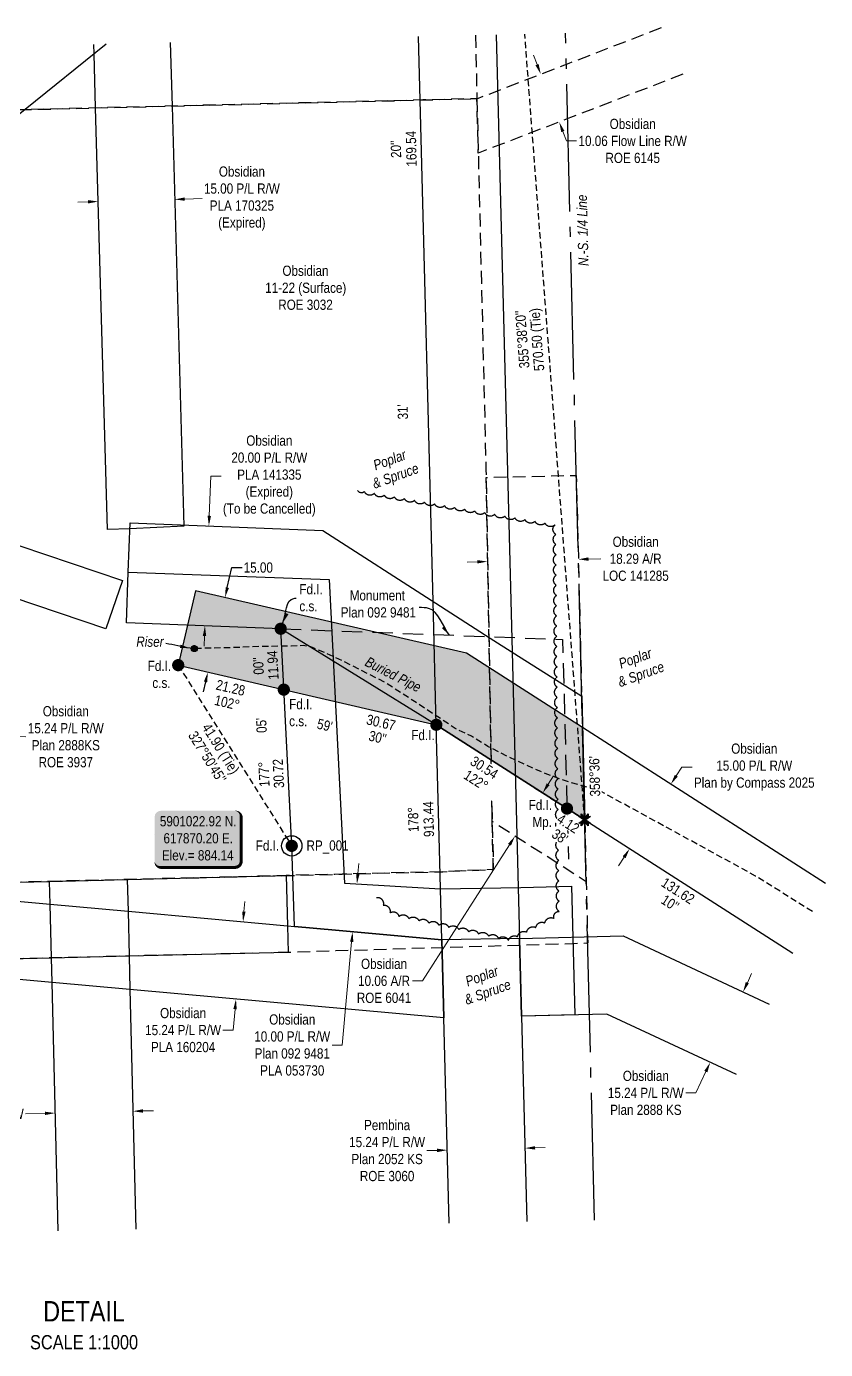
# Model space of a CAD drawing. Extents: x 613814 to 620132, y 5900410 to 5904776.
# Drawn here: x 615987 to 616772, y 5900410 to 5901708 of the extents above; entities that cross this region are included whole.
import ezdxf
from ezdxf.enums import TextEntityAlignment as Align

# ---------------------------------------------------------------- set-up
doc = ezdxf.new("R2010")
doc.units = 0
doc.header["$LTSCALE"] = 5
doc.header["$PDSIZE"] = 0.5
for name, pattern in [('0', [1, 1, 0]), ('foc-ACCESSROAD', [3.75, 2.5, -1.25]), ('foc-MONUMENT-BDYS', [6, 4, -2]), ('foc-QUARTERLINE', [33, 25, -3, 2, -3]), ('foc-TIELINE', [1.875, 1.25, -0.625]), ('UG_PIPE', [1.875, 1.25, -0.625])]:
    doc.linetypes.add(name, pattern=pattern)
doc.layers.get('Defpoints').update_dxf_attribs({"color": 9})
for name, color, linetype in [('35', 37, 'Continuous'), ('AS-PIPE-UG', 44, 'UG_PIPE'), ('AS-PIPE-UG-T', 44, 'Continuous'), ('AS-SYMBOL', 7, 'Continuous'), ('C-AR', 13, 'foc-ACCESSROAD'), ('C-RW', 13, 'Continuous'), ('C-WS', 13, 'foc-ACCESSROAD'), ('DETAIL-T', 7, 'Continuous'), ('F-RW', 190, 'Continuous'), ('L-BD', 7, 'Continuous'), ('L-BD1', 253, 'Continuous'), ('L-MON', 1, 'Continuous'), ('L-MON-PLAN', 7, 'foc-MONUMENT-BDYS'), ('L-MON-T', 1, 'Continuous'), ('L-SECQ', 8, 'foc-QUARTERLINE'), ('L-TIE', 7, 'foc-TIELINE'), ('P-PROPOSED', 10, 'Continuous'), ('P-PROPOSED-H', 21, 'Continuous'), ('P-TXT', 4, 'Continuous'), ('T-BUSH', 110, '0'), ('T-BUSH-T', 110, 'Continuous')]:
    doc.layers.add(name, color=color, linetype=linetype)
doc.layers.add('AS-PIPE-AG', color=7, linetype='Continuous', true_color=0x7d00fa)
for name, color, linetype, lineweight in [('C-AR-T', 13, 'Continuous', 9), ('C-FLOWLINE-T', 13, 'Continuous', 9), ('C-RW-T', 13, 'Continuous', 9), ('C-WS-T', 13, 'Continuous', 9), ('F-RW-T', 190, 'Continuous', 9), ('T-TEXT', 48, 'Continuous', 18)]:
    doc.layers.add(name, color=color, linetype=linetype, lineweight=lineweight)
doc.styles.add('175L', font='ARIALN.TTF', dxfattribs={"height": 20})
doc.styles.add('80', font='ARIALN.TTF', dxfattribs={"height": 10})
doc.styles.add('80CG', font='ARIALN.TTF', dxfattribs={"height": 10})
doc.styles.add('80L', font='ARIALN.TTF', dxfattribs={"height": 10})
doc.styles.add('80LS', font='ARIALNI.TTF', dxfattribs={"height": 10})
doc.dimstyles.new('Compass 5 000', dxfattribs={"dimscale": 5, "dimtxt": 9, "dimasz": 2, "dimexe": 0.2, "dimexo": 0.0625, "dimgap": 0.5, "dimtad": 0, "dimtih": 1, "dimtoh": 1, "dimzin": 0, "dimdsep": 46, "dimtxsty": '80CG', "dimcen": 0.1, "dimse1": 1, "dimse2": 1, "dimclrd": 256, "dimclrt": 256, "dimaunit": 1, "dimadec": 4, "dimazin": 0, "dimtfac": 0.06, "dimtofl": 0, "dimtmove": 0, "dimatfit": 1, "dimfxl": 0.2, "dimtolj": 1, "dimtzin": 0, "dimlwd": -1, "dimarcsym": 0})

# ---------------------------------------------------------------- blocks, each defined once
blk = doc.blocks.new('fdia')
at = {"color": 255, "const_width": 1}
blk.add_lwpolyline([(-0.5, 0, 1), (0.5, 0, 1)], format="xyb", close=True, dxfattribs=at)
blk = doc.blocks.new('Fdiaa')
blk.add_blockref('fdia', (0, 0))
blk = doc.blocks.new('fdib')
at = {"color": 1, "const_width": 1.6}
blk.add_lwpolyline([(-0.4, 0, 1), (0.4, 0, 1)], format="xyb", close=True, dxfattribs=at)
at = {"color": 1}
blk.add_circle((0, 0), 0.8, dxfattribs=at)
blk = doc.blocks.new('Fdibb')
blk.add_blockref('fdib', (0, 0))
blk = doc.blocks.new('fdicc')
for name in ['Fdibb', 'Fdiaa']:
    blk.add_blockref(name, (0, 0))
blk = doc.blocks.new('FDI')
blk.add_blockref('fdicc', (0, 0))
blk = doc.blocks.new('RISER')
h = blk.add_hatch(color=255)
h.dxf.hatch_style = 1
edge = h.paths.add_edge_path()
edge.add_arc((0, 0), 0.7, 0, 360)
blk.add_hatch(color=13).paths.add_polyline_path([(0.58, -0.15), (-0.58, -0.15, 0.774597)])
at = {"color": 13}
blk.add_line((-0.58, -0.15), (0.58, -0.15), dxfattribs=at)
blk.add_circle((0, 0), 0.6, dxfattribs=at)
blk = doc.blocks.new('*D53')
at = {"layer": 'C-RW-T', "transparency": 16777216}
for p, q in [((616166.9, 5901227.5), (616168.5, 5901266.4)), ((616168.5, 5901266.4), (616178.5, 5901266.4)), ((616162.2, 5901109.5), (616161.8, 5901099.5))]:
    blk.add_line(p, q, dxfattribs=at)
for points in [[(616165.2, 5901227.6), (616168.6, 5901227.4), (616166.5, 5901217.5)], [(616160.5, 5901109.6), (616163.9, 5901109.5), (616162.6, 5901119.5)]]:
    blk.add_solid(points, dxfattribs=at)
at = {"layer": 'Defpoints', "color": 0, "transparency": 16777216}
for p in [(616166.5, 5901217.5), (616200.2, 5901216.2), (616196.3, 5901118.2)]:
    blk.add_point(p, dxfattribs=at)
at = {"layer": 'C-RW-T', "transparency": 16777216, "insert": (616225.8, 5901266.4), "char_height": 10, "attachment_point": 5, "style": '80CG'}
blk.add_mtext('\\A1;Obsidian\\P20.00 P/L R/W\\PPLA 141335\\P(Expired)\\P(To be Cancelled)', dxfattribs=at)
blk = doc.blocks.new('*D54')
at = {"layer": 'Defpoints', "color": 0, "transparency": 16777216}
for p in [(616346.7, 5901109.4), (616165.5, 5901074.2), (616329.8, 5901036.3)]:
    blk.add_point(p, dxfattribs=at)
at = {"layer": 'P-TXT', "transparency": 16777216}
for p, q in [((616184.6, 5901157), (616189.1, 5901176.7)), ((616189.1, 5901176.7), (616199.1, 5901176.7)), ((616163.2, 5901064.5), (616161, 5901054.8))]:
    blk.add_line(p, q, dxfattribs=at)
for points in [[(616183, 5901157.4), (616186.2, 5901156.7), (616182.3, 5901147.3)], [(616161.6, 5901064.9), (616164.8, 5901064.1), (616165.5, 5901074.2)]]:
    blk.add_solid(points, dxfattribs=at)
at = {"layer": 'P-TXT', "transparency": 16777216, "insert": (616215, 5901176.7), "char_height": 10, "attachment_point": 5, "style": '80CG'}
blk.add_mtext('\\A1;15.00', dxfattribs=at)
blk = doc.blocks.new('*D55')
at = {"layer": 'C-FLOWLINE-T', "transparency": 16777216}
for p, q in [((616488.6, 5901670.1), (616485, 5901679.5)), ((616513.9, 5901604.5), (616517.4, 5901595.2)), ((616517.4, 5901595.2), (616527.4, 5901595.2))]:
    blk.add_line(p, q, dxfattribs=at)
for points in [[(616490.1, 5901670.7), (616487, 5901669.5), (616492.2, 5901660.8)], [(616515.4, 5901605.1), (616512.3, 5901603.9), (616510.3, 5901613.8)]]:
    blk.add_solid(points, dxfattribs=at)
at = {"layer": 'Defpoints', "color": 0, "transparency": 16777216}
for p in [(616540.3, 5901679.3), (616558.4, 5901632.4), (616510.3, 5901613.8)]:
    blk.add_point(p, dxfattribs=at)
at = {"layer": 'C-FLOWLINE-T', "transparency": 16777216, "insert": (616582.4, 5901595.2), "char_height": 10, "attachment_point": 5, "style": '80CG'}
blk.add_mtext('\\A1;Obsidian\\P10.06 Flow Line R/W\\PROE 6145', dxfattribs=at)
blk = doc.blocks.new('*D60')
at = {"layer": 'C-RW-T', "transparency": 16777216}
for p, q in [((616694.9, 5900769.4), (616699.1, 5900778.5)), ((616654.2, 5900682.2), (616644.4, 5900661.3)), ((616644.4, 5900661.3), (616634.4, 5900661.3))]:
    blk.add_line(p, q, dxfattribs=at)
for points in [[(616693.4, 5900770.1), (616696.4, 5900768.7), (616690.7, 5900760.3)], [(616652.7, 5900683), (616655.7, 5900681.5), (616658.5, 5900691.3)]]:
    blk.add_solid(points, dxfattribs=at)
at = {"layer": 'Defpoints', "color": 0, "transparency": 16777216}
for p in [(616645.7, 5900781.3), (616613.5, 5900712.3), (616658.5, 5900691.3)]:
    blk.add_point(p, dxfattribs=at)
at = {"layer": 'C-RW-T', "transparency": 16777216, "insert": (616595.3, 5900661.3), "char_height": 10, "attachment_point": 5, "style": '80CG'}
blk.add_mtext('\\A1;Obsidian\\P15.24 P/L R/W\\PPlan 2888 KS', dxfattribs=at)
blk = doc.blocks.new('*D61')
at = {"layer": 'Defpoints', "color": 0, "transparency": 16777216}
for p in [(616400.5, 5900605.2), (616401.9, 5900551), (616478.1, 5900553)]:
    blk.add_point(p, dxfattribs=at)
at = {"layer": 'F-RW-T', "transparency": 16777216}
for p, q in [((616486.7, 5900607.4), (616496.6, 5900607.7)), ((616390.5, 5900604.9), (616380.5, 5900604.7))]:
    blk.add_line(p, q, dxfattribs=at)
for points in [[(616486.6, 5900609.1), (616486.7, 5900605.7), (616476.7, 5900607.1)], [(616390.4, 5900606.6), (616390.5, 5900603.2), (616400.5, 5900605.2)]]:
    blk.add_solid(points, dxfattribs=at)
at = {"layer": 'F-RW-T', "transparency": 16777216, "insert": (616341.4, 5900604.7), "char_height": 10, "attachment_point": 5, "style": '80CG'}
blk.add_mtext('\\A1;Pembina\\P15.24 P/L R/W\\PPlan 2052 KS\\PROE 3060', dxfattribs=at)
blk = doc.blocks.new('*D62')
at = {"layer": 'C-RW-T', "transparency": 16777216}
for p, q in [((616005.7, 5900641.3), (615986.6, 5900640.8)), ((616102, 5900643.6), (616112, 5900643.8))]:
    blk.add_line(p, q, dxfattribs=at)
for points in [[(616005.6, 5900642.9), (616005.7, 5900639.6), (616015.7, 5900641.5)], [(616101.9, 5900645.3), (616102, 5900641.9), (616092, 5900643.3)]]:
    blk.add_solid(points, dxfattribs=at)
at = {"layer": 'Defpoints', "color": 0, "transparency": 16777216}
for p in [(616015.7, 5900641.5), (616016.7, 5900598.5), (616093, 5900600.3)]:
    blk.add_point(p, dxfattribs=at)
at = {"layer": 'C-RW-T', "transparency": 16777216, "insert": (615947.6, 5900640.8), "char_height": 10, "attachment_point": 5, "style": '80CG'}
blk.add_mtext('\\A1;Obsidian\\P15.25 P/L R/W\\PPLA 780468', dxfattribs=at)
blk = doc.blocks.new('*D64')
at = {"layer": 'C-RW-T', "transparency": 16777216}
for p, q in [((615880.9, 5901012.8), (615870.9, 5901013)), ((615977, 5901010.9), (615987, 5901010.7))]:
    blk.add_line(p, q, dxfattribs=at)
for points in [[(615880.9, 5901014.5), (615880.8, 5901011.1), (615890.9, 5901012.6)], [(615977, 5901012.6), (615977, 5901009.3), (615967, 5901011.1)]]:
    blk.add_solid(points, dxfattribs=at)
at = {"layer": 'Defpoints', "color": 0, "transparency": 16777216}
for p in [(615967, 5901011.1), (615889.4, 5900940.7), (615965.6, 5900939.2)]:
    blk.add_point(p, dxfattribs=at)
at = {"layer": 'C-RW-T', "transparency": 16777216, "insert": (616026.1, 5901010.7), "char_height": 10, "attachment_point": 5, "style": '80CG'}
blk.add_mtext('\\A1;Obsidian\\P15.24 P/L R/W\\PPlan 2888KS\\PROE 3937', dxfattribs=at)
blk = doc.blocks.new('*D66')
at = {"layer": 'C-RW-T', "transparency": 16777216}
for p, q in [((616047.9, 5901535.5), (616037.9, 5901535.2)), ((616142.9, 5901538.2), (616159.8, 5901538.7))]:
    blk.add_line(p, q, dxfattribs=at)
for points in [[(616047.9, 5901537.2), (616048, 5901533.9), (616057.9, 5901535.8)], [(616142.8, 5901539.8), (616142.9, 5901536.5), (616132.9, 5901537.9)]]:
    blk.add_solid(points, dxfattribs=at)
at = {"layer": 'Defpoints', "color": 0, "transparency": 16777216}
for p in [(616132.9, 5901537.9), (616058.3, 5901520.4), (616133.3, 5901522.5)]:
    blk.add_point(p, dxfattribs=at)
at = {"layer": 'C-RW-T', "transparency": 16777216, "insert": (616198.9, 5901538.7), "char_height": 10, "attachment_point": 5, "style": '80CG'}
blk.add_mtext('\\A1;Obsidian\\P15.00 P/L R/W\\PPLA 170325\\P(Expired)', dxfattribs=at)
blk = doc.blocks.new('*D67')
at = {"layer": 'C-RW-T', "transparency": 16777216}
for p, q in [((616499.4, 5900964.1), (616504.8, 5900972.5)), ((616461.5, 5900904.8), (616376.2, 5900771.2)), ((616376.2, 5900771.2), (616366.2, 5900771.2))]:
    blk.add_line(p, q, dxfattribs=at)
for points in [[(616498, 5900965), (616500.8, 5900963.2), (616494.1, 5900955.6)], [(616460.1, 5900905.7), (616462.9, 5900903.9), (616466.9, 5900913.2)]]:
    blk.add_solid(points, dxfattribs=at)
at = {"layer": 'Defpoints', "color": 0, "transparency": 16777216}
for p in [(616486.8, 5900960.3), (616459.6, 5900917.9), (616466.9, 5900913.2)]:
    blk.add_point(p, dxfattribs=at)
at = {"layer": 'C-RW-T', "transparency": 16777216, "insert": (616338.4, 5900771.2), "char_height": 10, "attachment_point": 5, "style": '80CG'}
blk.add_mtext('\\A1;Obsidian\\P10.06 A/R\\PROE 6041', dxfattribs=at)
blk = doc.blocks.new('*D68')
at = {"layer": 'C-AR-T', "transparency": 16777216}
for p, q in [((616430, 5901182.4), (616420, 5901182.1)), ((616539.1, 5901185), (616551, 5901185.3))]:
    blk.add_line(p, q, dxfattribs=at)
for points in [[(616429.9, 5901184), (616430, 5901180.7), (616440, 5901182.6)], [(616539, 5901186.7), (616539.1, 5901183.3), (616529.1, 5901184.8)]]:
    blk.add_solid(points, dxfattribs=at)
at = {"layer": 'Defpoints', "color": 0, "transparency": 16777216}
for p in [(616529.1, 5901184.8), (616440.2, 5901171.8), (616529.3, 5901174)]:
    blk.add_point(p, dxfattribs=at)
at = {"layer": 'C-AR-T', "transparency": 16777216, "insert": (616585.3, 5901185.3), "char_height": 10, "attachment_point": 5, "style": '80CG'}
blk.add_mtext('\\A1;Obsidian\\P18.29 A/R\\PLOC 141285', dxfattribs=at)
blk = doc.blocks.new('TEMP')
h = blk.add_hatch(color=255)
h.dxf.hatch_style = 1
h.paths.add_polyline_path([(0, 0.25), (-0.67, 1.15), (-0.67, 0.67), (-1.15, 0.67), (-0.25, 0), (-1.15, -0.67), (-0.67, -0.67), (-0.67, -1.15), (0, -0.25), (0.67, -1.15), (0.67, -0.67), (1.15, -0.67), (0.25, 0), (1.15, 0.67), (0.67, 0.67), (0.67, 1.15)])
h.paths.add_polyline_path([(0.57, 0.85), (0.57, 0.57), (0.85, 0.57), (0.08, 0), (0.85, -0.57), (0.57, -0.57), (0.57, -0.85), (0, -0.08), (-0.57, -0.85), (-0.57, -0.57), (-0.85, -0.57), (-0.08, 0), (-0.85, 0.57), (-0.57, 0.57), (-0.57, 0.85), (0, 0.08)], flags=16)
h = blk.add_hatch(color=1)
h.dxf.hatch_style = 1
h.paths.add_polyline_path([(0, 0.08), (-0.57, 0.85), (-0.57, 0.57), (-0.85, 0.57), (-0.08, 0), (-0.85, -0.57), (-0.57, -0.57), (-0.57, -0.85), (0, -0.08), (0.57, -0.85), (0.57, -0.57), (0.85, -0.57), (0.08, 0), (0.85, 0.57), (0.57, 0.57), (0.57, 0.85)])
at = {"color": 1}
for p, q in [((-0.08, 0), (0.08, 0)), ((0, 0.08), (0, -0.08))]:
    blk.add_line(p, q, dxfattribs=at)
at = {"color": 255, "flags": 128}
blk.add_lwpolyline([(-0.25, 0), (-1.15, 0.67), (-0.67, 0.67), (-0.67, 1.15), (0, 0.25), (0.67, 1.15), (0.67, 0.67), (1.15, 0.67), (0.25, 0), (1.15, -0.67), (0.67, -0.67), (0.67, -1.15), (0, -0.25), (-0.67, -1.15), (-0.67, -0.67), (-1.15, -0.67)], close=True, dxfattribs=at)
at = {"color": 1, "flags": 128}
blk.add_lwpolyline([(-0.08, 0), (-0.85, 0.57), (-0.57, 0.57), (-0.57, 0.85), (0, 0.08), (0.57, 0.85), (0.57, 0.57), (0.85, 0.57), (0.08, 0), (0.85, -0.57), (0.57, -0.57), (0.57, -0.85), (0, -0.08), (-0.57, -0.85), (-0.57, -0.57), (-0.85, -0.57)], close=True, dxfattribs=at)
blk = doc.blocks.new('*U69')
h = blk.add_hatch(color=254)
edge = h.paths.add_edge_path()
edge.add_line((-36.5, -28.5), (36.5, -28.5))
edge.add_arc((36.5, -22.5), 6, 270, 360)
edge.add_line((42.5, -22.5), (42.5, 21))
edge.add_arc((36.5, 21), 6, 0, 90)
edge.add_line((36.5, 27), (-36.5, 27))
edge.add_arc((-36.5, 21), 6, 90, 180)
edge.add_line((-42.5, 21), (-42.5, -22.5))
edge.add_arc((-36.5, -22.5), 6, 180, 270)
at = {"color": 1, "flags": 128}
blk.add_lwpolyline([(-36.5, -28.5, 3, 3, 0), (36.5, -28.5, 3, 3, 0.414214), (42.5, -22.5, 3, 3, 0), (42.5, 21, 3, 0, 0.414214), (36.5, 27, 0, 0, 0), (-36.5, 27, 0, 0, 0.414214), (-42.5, 21, 0, 0, 0), (-42.5, -22.5, 0, 3, 0.414214)], format="xyseb", close=True, dxfattribs=at)
blk.add_lwpolyline([(-43.3, 4.2, 0, 10, 0), (0, 0, 5, 5, 0)], format="xyseb", dxfattribs=at)
at = {"color": 1, "style": '80'}
blk.add_attdef('ENTER_TEXT_001', (-36, -5), '', height=10, dxfattribs=at)
blk = doc.blocks.new('*D70')
at = {"layer": 'C-RW-T', "transparency": 16777216}
for p, q in [((616625.2, 5900972.5), (616630.6, 5900980.9)), ((616630.6, 5900980.9), (616640.6, 5900980.9)), ((616574, 5900892.5), (616568.6, 5900884.1))]:
    blk.add_line(p, q, dxfattribs=at)
for points in [[(616623.8, 5900973.4), (616626.6, 5900971.6), (616619.8, 5900964.1)], [(616572.6, 5900893.4), (616575.4, 5900891.6), (616579.4, 5900901)]]:
    blk.add_solid(points, dxfattribs=at)
at = {"layer": 'Defpoints', "color": 0, "transparency": 16777216}
for p in [(616619.8, 5900964.1), (616675.2, 5900928.6), (616634.8, 5900865.5)]:
    blk.add_point(p, dxfattribs=at)
at = {"layer": 'C-RW-T', "transparency": 16777216, "insert": (616701.7, 5900980.9), "char_height": 10, "attachment_point": 5, "style": '80CG'}
blk.add_mtext('\\A1;Obsidian\\P15.00 P/L R/W\\PPlan by Compass 2025', dxfattribs=at)
blk = doc.blocks.new('*D73')
at = {"layer": 'C-RW-T', "transparency": 16777216}
for p, q in [((616200.9, 5900839.2), (616201.8, 5900849.1)), ((616192.2, 5900743.4), (616190.3, 5900722.9)), ((616190.3, 5900722.9), (616180.3, 5900722.9))]:
    blk.add_line(p, q, dxfattribs=at)
for points in [[(616199.2, 5900839.3), (616202.5, 5900839), (616200, 5900829.2)], [(616190.5, 5900743.6), (616193.8, 5900743.3), (616193.1, 5900753.4)]]:
    blk.add_solid(points, dxfattribs=at)
at = {"layer": 'Defpoints', "color": 0, "transparency": 16777216}
for p in [(616190.7, 5900830), (616183.8, 5900754.2), (616193.1, 5900753.4)]:
    blk.add_point(p, dxfattribs=at)
at = {"layer": 'C-RW-T', "transparency": 16777216, "insert": (616141.2, 5900722.9), "char_height": 10, "attachment_point": 5, "style": '80CG'}
blk.add_mtext('\\A1;Obsidian\\P15.24 P/L R/W\\PPLA 160204', dxfattribs=at)
blk = doc.blocks.new('*D75')
at = {"layer": 'C-RW-T', "transparency": 16777216}
for p, q in [((616312.7, 5900876.4), (616313.6, 5900886.3)), ((616306.6, 5900809.5), (616297.4, 5900708.3)), ((616297.4, 5900708.3), (616287.4, 5900708.3))]:
    blk.add_line(p, q, dxfattribs=at)
for points in [[(616311, 5900876.5), (616314.4, 5900876.2), (616311.8, 5900866.4)], [(616305, 5900809.6), (616308.3, 5900809.3), (616307.5, 5900819.4)]]:
    blk.add_solid(points, dxfattribs=at)
at = {"layer": 'Defpoints', "color": 0, "transparency": 16777216}
for p in [(616312.7, 5900866.3), (616307.5, 5900819.4), (616308.4, 5900819.3)]:
    blk.add_point(p, dxfattribs=at)
at = {"layer": 'C-RW-T', "transparency": 16777216, "insert": (616248.3, 5900708.3), "char_height": 10, "attachment_point": 5, "style": '80CG'}
blk.add_mtext('\\A1;Obsidian\\P10.00 P/L R/W\\PPlan 092 9481\\PPLA 053730', dxfattribs=at)

msp = doc.modelspace()

# ---------------------------------------------------------------- hatches: boundary and pattern name
at = {"layer": 'P-PROPOSED-H'}
h = msp.add_hatch(color=256, dxfattribs=at)
h.dxf.hatch_style = 1
h.paths.add_polyline_path([(616533.097, 5901019.648), (616419.18, 5901092.614), (616153.245, 5901154.009), (616136.381, 5901080.957), (616389.671, 5901022.482), (616535.298, 5900929.204)])

# ---------------------------------------------------------------- linework, layer by layer
at = {"layer": '35', "color": 3}
msp.add_circle((616247.826, 5900903.672), 9.996, dxfattribs=at)
at = {"layer": 'AS-PIPE-AG', "flags": 128}
msp.add_lwpolyline([(616152.141, 5901097.227), (616150.836, 5901097.542)], dxfattribs=at)
at = {"layer": 'AS-PIPE-UG', "flags": 128}
msp.add_lwpolyline([(616758.726, 5900839.167), (616703.051, 5900874.077), (616551.336, 5900956.957), (616543.616, 5900959.317), (616513.291, 5900968.407), (616496.621, 5900974.592), (616476.201, 5900983.597), (616460.356, 5900990.802), (616440.286, 5901001.232), (616424.096, 5901011.222), (616408.071, 5901018.972), (616369.906, 5901044.282), (616339.046, 5901064.067), (616298.236, 5901084.867), (616280.316, 5901093.182), (616266.706, 5901098.942), (616258.991, 5901100.232), (616247.336, 5901099.592), (616218.251, 5901099.247), (616187.121, 5901098.057), (616152.141, 5901097.227)], dxfattribs=at)
at = {"layer": 'C-AR', "flags": 128}
msp.add_lwpolyline([(616428.051, 5901698.976), (616429.562, 5901636.714), (616376.374, 5901635.424), (615986.216, 5901625.958), (615903.437, 5901623.806), (615667.351, 5901618.222), (615665.84, 5901680.468)], dxfattribs=at)
msp.add_lwpolyline([(616535.298, 5900929.204), (616536.774, 5900868.546), (616538.09, 5900814.461), (616538.245, 5900808.063), (616523.718, 5900807.621), (616473.965, 5900806.11), (616398.471, 5900803.817), (616291.083, 5900800.555), (616244.157, 5900799.131), (616088.266, 5900795.611), (616011.974, 5900793.734), (615886.488, 5900790.688), (615880.038, 5900790.54), (615690.188, 5900785.733), (615689.248, 5900833.525), (615689.067, 5900842.852), (615688.717, 5900860.59), (615698.448, 5900860.79), (615700.51, 5900860.844), (615721.782, 5900861.422), (615797.219, 5900863.443), (615878.172, 5900865.459), (615887.955, 5900865.653), (615964.187, 5900867.687), (616010.146, 5900868.841), (616086.453, 5900870.708), (616242.438, 5900874.525), (616249.353, 5900874.703), (616289.981, 5900875.737), (616297.193, 5900875.918), (616396.01, 5900878.352), (616445.616, 5900880.537), (616444.546, 5900927.512), (616438.577, 5901265.133), (616462.149, 5901265.667), (616527.074, 5901267.145), (616532.344, 5901050.561), (616535.298, 5900929.204)], close=True, dxfattribs=at)
at = {"layer": 'C-RW'}
for points in [[(616065.751, 5901690.178), (615986.216, 5901625.958), (615945.686, 5901593.231), (615829.541, 5901249.144), (615813.465, 5901201.51), (615724.88, 5900939.074), (615699.622, 5900864.255), (615698.448, 5900860.776), (615692.758, 5900843.915), (615689.248, 5900833.525), (615672.938, 5900785.2), (615591.198, 5900543.043), (615583.558, 5900520.41)], [(616065.751, 5901690.178), (615986.216, 5901625.958), (615945.686, 5901593.231), (615829.541, 5901249.144), (616081.564, 5901164.072), (616065.488, 5901116.438), (615813.465, 5901201.51), (615724.88, 5900939.074), (615699.622, 5900864.255), (615698.448, 5900860.776), (615692.758, 5900843.915), (615689.248, 5900833.525), (615672.938, 5900785.2), (615591.198, 5900543.043), (615583.558, 5900520.41)], [(616128.581, 5901691.704), (616130.325, 5901629.453), (616141.865, 5901217.399), (616088.947, 5901214.784), (616066.926, 5901214.151), (616055.339, 5901627.633), (616053.855, 5901680.571), (616053.589, 5901689.883)], [(616771.649, 5900866.849), (616533.097, 5901019.648), (616535.298, 5900929.204), (616739.651, 5900798.31)], [(615964.182, 5900867.633), (616010.146, 5900868.841), (616086.453, 5900870.704), (616242.438, 5900874.525), (616243.562, 5900825.262), (616244.157, 5900799.131), (616088.273, 5900795.468), (616011.973, 5900793.612), (615886.477, 5900790.551)], [(616018.454, 5900526.018), (616012.547, 5900769.768), (616011.968, 5900793.702), (616010.692, 5900846.423), (616010.147, 5900868.805), (616086.454, 5900870.686), (616087.21, 5900839.477), (616088.272, 5900795.633), (616089.068, 5900762.826), (616094.77, 5900527.518)], [(616684.107, 5900679.338), (616556.958, 5900738.699), (616473.305, 5900736.539), (616471.334, 5900812.703), (616572.925, 5900815.308), (616716.33, 5900748.357)]]:
    msp.add_lwpolyline(points, dxfattribs=at)
for points in [[(616532.344, 5901050.561), (616535.298, 5900929.204), (616389.671, 5901022.482), (616236.976, 5901116.657), (616085.514, 5901122.336), (616087.387, 5901172.283), (616089.088, 5901220.6), (616278.216, 5901213.042), (616389.283, 5901141.642), (616442.575, 5901107.416), (616466.8, 5901092.152), (616532.344, 5901050.561)], [(616393.825, 5900861.425), (616472.498, 5900862.926), (616522.278, 5900864.161), (616525.495, 5900737.887), (616473.305, 5900736.539), (616471.334, 5900812.703), (616395.119, 5900811.447), (616290.786, 5900820.976), (616250.469, 5900824.635), (616247.826, 5900903.672), (616236.976, 5901116.657), (616085.514, 5901122.336), (616087.387, 5901172.283), (616284.565, 5901164.89), (616299.735, 5900867.111), (616393.825, 5900861.425)], [(616395.119, 5900811.447), (616397.1, 5900734.87), (616089.068, 5900762.822), (616012.547, 5900769.765), (615886.362, 5900781.214), (615886.486, 5900790.616), (615887.457, 5900840.244), (615887.956, 5900865.65), (615892.232, 5901082.551), (615968.393, 5901081.05), (615964.186, 5900867.654), (615963.931, 5900850.659), (616010.693, 5900846.408), (616087.211, 5900839.452), (616243.56, 5900825.247), (616250.47, 5900824.613), (616290.787, 5900820.944), (616395.119, 5900811.447)], [(616395.119, 5900811.447), (616397.1, 5900734.87), (616089.068, 5900762.822), (616012.547, 5900769.765), (615886.397, 5900781.207), (615886.508, 5900790.598), (615887.457, 5900840.244), (615887.956, 5900865.65), (615964.2, 5900867.673), (615963.972, 5900850.653), (616010.693, 5900846.411), (616087.211, 5900839.452), (616243.56, 5900825.247), (616250.47, 5900824.613), (616290.787, 5900820.944), (616395.119, 5900811.447)]]:
    msp.add_lwpolyline(points, close=True, dxfattribs=at)
at = {"layer": 'C-WS', "flags": 128}
for points in [[(616631.554, 5901660.591), (616521.466, 5901618.161), (616453.658, 5901592.067), (616430.858, 5901583.28), (616429.562, 5901636.714), (616452.278, 5901645.468), (616520.161, 5901671.596), (616613.454, 5901707.553)], [(615665.84, 5901680.468), (615667.351, 5901618.222), (615903.437, 5901623.788), (615986.216, 5901625.958), (616376.329, 5901635.423), (616429.562, 5901636.714), (616430.858, 5901583.28), (616438.391, 5901272.743), (616444.546, 5900927.512), (616445.616, 5900880.537), (616395.896, 5900878.349), (616297.193, 5900875.918), (616289.981, 5900875.734), (616249.352, 5900874.735), (616242.437, 5900874.554), (616086.453, 5900870.704), (616010.146, 5900868.841), (615964.182, 5900867.633), (615887.956, 5900865.614), (615878.172, 5900865.459), (615797.219, 5900863.443), (615721.782, 5900861.415), (615700.51, 5900860.837), (615698.448, 5900860.783), (615688.717, 5900860.579), (615682.438, 5900860.367), (615644.937, 5900859.436), (615585.11, 5900857.948), (615585.018, 5900862.136), (615583.836, 5900913.627), (615583.487, 5900928.838), (615580.537, 5901057.158), (615578.098, 5901157.759), (615569.83, 5901487.854), (615326.181, 5901561.781)]]:
    msp.add_lwpolyline(points, dxfattribs=at)
msp.add_lwpolyline([(616535.298, 5900929.204), (616536.774, 5900868.546), (616444.546, 5900927.512), (616443.476, 5900988.018), (616535.298, 5900929.204)], close=True, dxfattribs=at)
at = {"layer": 'F-RW'}
for points in [[(616402.31, 5900533.563), (616397.1, 5900734.87), (616395.119, 5900811.447), (616393.825, 5900861.425), (616393.141, 5900887.877), (616389.671, 5901022.482), (616386.527, 5901143.413), (616373.796, 5901635.361), (616372.185, 5901697.619)], [(616448.385, 5901699.469), (616464.057, 5901093.881), (616470.035, 5900862.879), (616473.305, 5900736.539), (616478.519, 5900535.06)]]:
    msp.add_lwpolyline(points, dxfattribs=at)
at = {"layer": 'L-MON-PLAN', "flags": 128}
msp.add_lwpolyline([(616236.976, 5901116.657), (616387.396, 5901111.017), (616513.586, 5901106.117), (616519.276, 5900890.582)], dxfattribs=at)
at = {"layer": 'L-SECQ', "lineweight": -2}
msp.add_line((616544.857, 5900536.364), (616516.513, 5901701.124), dxfattribs=at)
at = {"layer": 'L-TIE', "flags": 128}
for points in [[(616535.298, 5900929.204), (616476.492, 5901700.152)], [(616136.381, 5901080.957), (616247.826, 5900903.672)]]:
    msp.add_lwpolyline(points, dxfattribs=at)
at = {"layer": 'P-PROPOSED'}
msp.add_lwpolyline([(616533.097, 5901019.648), (616419.18, 5901092.614), (616153.245, 5901154.009), (616136.381, 5901080.957), (616389.671, 5901022.482), (616535.298, 5900929.204)], close=True, dxfattribs=at)
at = {"layer": 'T-BUSH', "flags": 128}
msp.add_lwpolyline([(616331.123, 5900853.136, -0.52056705), (616337.644, 5900845.559, -0.52056705), (616344.165, 5900837.983, -0.52056705), (616353.068, 5900834.394, -0.52056705), (616362.83, 5900832.244, -0.52056705), (616372.593, 5900830.094, -0.52056705), (616382.355, 5900827.944, -0.52056705), (616392.118, 5900825.794, -0.52056705), (616401.88, 5900823.644, -0.52056705), (616411.642, 5900821.495, -0.52056705), (616421.405, 5900819.345, -0.52056705), (616431.167, 5900817.195, -0.52056705), (616440.93, 5900815.045, -0.52056705), (616450.692, 5900812.895, -0.52056705), (616460.455, 5900810.745, -0.52056705), (616469.471, 5900814.566, -0.52056705), (616478.404, 5900819.052, -0.52056705), (616487.337, 5900823.539, -0.52056705), (616496.27, 5900828.026, -0.52056705), (616505.203, 5900832.513, -0.52056705), (616510.198, 5900839.405, -0.52056705), (616510.111, 5900849.401, -0.52056705), (616510.024, 5900859.397, -0.52056705), (616509.938, 5900869.393, -0.52056705), (616509.851, 5900879.389, -0.52056705), (616509.765, 5900889.385, -0.52056705), (616509.678, 5900899.381, -0.52056705), (616509.591, 5900909.377, -0.52056705), (616509.505, 5900919.373, -0.52056705), (616509.418, 5900929.369, -0.52056705), (616509.332, 5900939.365, -0.52056705), (616509.245, 5900949.361, -0.52056705), (616509.158, 5900959.357, -0.52056705), (616509.072, 5900969.353, -0.52056705), (616508.985, 5900979.349, -0.52056705), (616508.898, 5900989.345, -0.52056705), (616508.812, 5900999.341, -0.52056705), (616508.725, 5901009.337, -0.52056705), (616508.639, 5901019.333, -0.52056705), (616508.552, 5901029.329, -0.52056705), (616508.465, 5901039.325, -0.52056705), (616508.379, 5901049.321, -0.52056705), (616508.292, 5901059.317, -0.52056705), (616508.205, 5901069.313, -0.52056705), (616508.119, 5901079.309, -0.52056705), (616508.032, 5901089.305, -0.52056705), (616507.946, 5901099.301, -0.52056705), (616507.859, 5901109.297, -0.52056705), (616507.772, 5901119.293, -0.52056705), (616507.686, 5901129.289, -0.52056705), (616507.599, 5901139.285, -0.52056705), (616507.513, 5901149.281, -0.52056705), (616507.426, 5901159.277, -0.52056705), (616507.339, 5901169.273, -0.52056705), (616507.253, 5901179.269, -0.52056705), (616507.166, 5901189.265, -0.52056705), (616507.079, 5901199.261, -0.52056705), (616506.993, 5901209.257, -0.52056705), (616506.173, 5901218.632, -0.52056705), (616496.325, 5901220.346, -0.52056705), (616486.477, 5901222.061, -0.52056705), (616476.628, 5901223.775, -0.52056705), (616466.78, 5901225.49, -0.52056705), (616456.932, 5901227.204, -0.52056705), (616447.084, 5901228.919, -0.52056705), (616437.235, 5901230.634, -0.52056705), (616427.387, 5901232.348, -0.52056705), (616417.539, 5901234.063, -0.52056705), (616407.691, 5901235.777, -0.52056705), (616397.842, 5901237.492, -0.52056705), (616387.994, 5901239.207, -0.52056705), (616378.146, 5901240.921, -0.52056705), (616368.298, 5901242.636, -0.52056705), (616358.449, 5901244.35, -0.52056705), (616348.601, 5901246.065, -0.52056705), (616338.753, 5901247.779, -0.52056705), (616328.905, 5901249.494, -0.52056705), (616319.056, 5901251.209, -0.52056705), (616312.52, 5901252.347, -0.52056705)], format="xyb", dxfattribs=at)

# ---------------------------------------------------------------- block references
at = {"layer": 'AS-SYMBOL', "color": 4, "xscale": 4.9981958, "yscale": 4.9981958, "zscale": 4.9981958}
msp.add_blockref('RISER', (616152.141, 5901097.227), dxfattribs=at)
at = {"layer": 'DETAIL-T'}
ref = msp.add_blockref('*U69', (616155.722, 5900911.06), dxfattribs=dict(at, xscale=0.99963916, yscale=0.99963916, zscale=0.99963916))
ref.add_attrib('ENTER_TEXT_001', '5901022.92 N.', (616118.416, 5900922.829), dxfattribs={"layer": '0', "color": 1, "height": 9.99639, "style": '80'})
ref.add_attrib('ENTER_TEXT_002', '617870.20 E.', (616121.938, 5900906.127), dxfattribs={"layer": '0', "color": 1, "height": 9.99639, "style": '80'})
ref.add_attrib('ENTER_TEXT_003', 'Elev.= 884.14', (616120.369, 5900889.425), dxfattribs={"layer": '0', "color": 1, "height": 9.99639, "style": '80'})
at = {"layer": 'L-MON', "xscale": 4.9981958, "yscale": 4.9981958, "zscale": 4.9981958}
for p in [(616236.976, 5901116.657), (616136.381, 5901080.957), (616240.006, 5901056.937), (616389.671, 5901022.482), (616247.826, 5900903.672)]:
    msp.add_blockref('FDI', p, dxfattribs=at)

# ---------------------------------------------------------------- texts
at = {"layer": '35', "color": 3, "style": '80'}
msp.add_attdef('RP_001', (616262.288, 5900899.027), 'RP', height=9.9964, dxfattribs=at)
at = {"layer": 'AS-PIPE-UG-T', "insert": (616323.025, 5901089.895), "char_height": 9.99625, "attachment_point": 1, "rotation": 332.993016, "style": '175L'}
msp.add_mtext_dynamic_manual_height_columns('\\pi0.29886;{\\fArial Narrow|b0|i1|c0|p34;Buried Pipe}', width=59.01374, gutter_width=99.963, heights=[0], dxfattribs=at)
at = {"layer": 'C-WS-T', "insert": (616221.109, 5901472.883), "char_height": 9.99625, "attachment_point": 1, "style": '175L'}
msp.add_mtext_dynamic_manual_height_columns('\\pi17.5741;Obsidian\\P\\pi0.66367;11-22 (Surface)\\P\\pi13.48969;ROE 3032', width=78.96533, gutter_width=99.963, heights=[0], dxfattribs=at)
at = {"layer": 'DETAIL-T', "color": 3, "insert": (616044, 5900433.301), "char_height": 19.99278, "width": 105.46752, "attachment_point": 5, "style": '80CG'}
msp.add_mtext('DETAIL\\P{\\H0.7x;SCALE 1:1000}', dxfattribs=at)
at = {"layer": 'L-BD', "style": '80L'}
for s, height, rotation, p in [("20''", 9.9964, 91.4991, (616350.042, 5901587.183)), ('169.54', 9.9964, 91.4991, (616365.031, 5901587.576)), ("31'", 9.9964, 91.4991, (616356.71, 5901329.52)), ("00''", 9.9964, 92.9163, (616215.06, 5901080.207)), ('11.94', 9.9964, 92.9163, (616229.287, 5901080.932)), ("05'", 9.9964, 92.9163, (616218.03, 5901021.915)), ("327°50'45''", 9.99639, 302.1543, (616165.014, 5900990.798)), ('41.90 (Tie)', 9.99639, 302.1543, (616177.074, 5900998.379)), ('177°', 9.9964, 92.9163, (616220.474, 5900973.935)), ('30.72', 9.9964, 92.9163, (616234.7, 5900974.659)), ('913.44', 9.9964, 91.4821, (616382.059, 5900929.891)), ('178°', 9.9964, 91.4821, (616367.069, 5900929.503))]:
    msp.add_text(s, height=height, rotation=rotation, dxfattribs=at).set_placement(p, align=Align.MIDDLE)
at = {"layer": 'L-BD', "char_height": 9.99639, "attachment_point": 1, "line_spacing_factor": 0.855, "style": '80L'}
for s, insert, width, rotation in [("\\pi0.8887; 355°38'20''\\P\\pi0.27841;570.50 (Tie)", (616471.513, 5901367.852), 61.14887, 94.3619), ("\\pi0.66368;131.62\\P\\pi9.59292;10''", (616614.256, 5900873.597), 34.52137, 327.359357)]:
    msp.add_mtext(s, dxfattribs=dict(at, insert=insert, width=width, rotation=rotation))
at = {"layer": 'L-BD1', "style": '80L'}
for s, p in [('21.28', (616187.796, 5901058.828)), ('102°', (616184.424, 5901044.218)), ("59'", (616280.245, 5901022.096)), ('30.67', (616335.458, 5901024.738)), ("30''", (616332.085, 5901010.128))]:
    msp.add_text(s, height=9.9964, rotation=347.0003, dxfattribs=at).set_placement(p, align=Align.MIDDLE)
at = {"layer": 'L-MON-PLAN', "insert": (616291.577, 5901154.39), "char_height": 9.99625, "attachment_point": 1, "style": '175L'}
msp.add_mtext_dynamic_manual_height_columns('\\pi13.15898;Monument\\P\\pi4.3185;Plan 092 9481', width=79.50401, gutter_width=99.963, heights=[0], dxfattribs=at)
at = {"layer": 'L-MON-T', "attachment_point": 1, "style": '175L'}
for s, width, insert, char_height in [('Fd.I.\\Pc.s.', 22.0358, (616255.312, 5901160.495), 9.9963), ('\\pi1.0614;Fd.I.\\P\\pi5.63677;c.s.', 22.0358, (616105.413, 5901085.267), 9.99625), ('Fd.I.\\Pc.s.', 22.0358, (616245.277, 5901047.756), 9.9963), ('\\pi1.0614;Fd.I.', 22.0358, (616364.105, 5901017.412), 9.99625), ('\\pi1.0614;Fd.I.\\P\\pi4.77761;Mp.', 22.0358, (616479.257, 5900948.811), 9.99625), ('\\pi-0.93429;Fd.I.', 19.10582, (616213.448, 5900908.96), 9.99625)]:
    msp.add_mtext_dynamic_manual_height_columns(s, width=width, gutter_width=99.963, heights=[0], dxfattribs=dict(at, insert=insert, char_height=char_height))
at = {"layer": 'L-SECQ', "lineweight": -2, "insert": (616529.247, 5901467.499), "char_height": 9.99625, "attachment_point": 1, "rotation": 91.393977, "style": '175L'}
msp.add_mtext_dynamic_manual_height_columns('\\A1;\\pi4.89128;{\\fArial Narrow|b0|i1|c0|p34;N.-S. 1/4 Line}', width=78.96533, gutter_width=99.963, heights=[0], dxfattribs=at)
at = {"layer": 'T-BUSH-T', "char_height": 9.9964, "width": 46.91799, "attachment_point": 2, "rotation": 20, "style": '80LS'}
for insert in [(616342.197, 5901287.053), (616583.109, 5901092.41), (616432.638, 5900780.656)]:
    msp.add_mtext('Poplar\\P& Spruce', dxfattribs=dict(at, insert=insert))
at = {"layer": 'T-TEXT', "insert": (616095.308, 5901108.997), "char_height": 9.99625, "attachment_point": 1, "style": '175L'}
msp.add_mtext_dynamic_manual_height_columns('{\\fArial Narrow|b0|i1|c0|p34;Riser}', width=27.81126, gutter_width=99.963, heights=[0], dxfattribs=at)

# ---------------------------------------------------------------- dimensions: what is measured, and where the dimension line sits
at = {"layer": 'C-AR-T'}
dim = msp.add_linear_dim(base=(616529.079, 5901184.769), p1=(616440.227, 5901171.794), p2=(616529.342, 5901173.963), angle=1.393977, text='Obsidian\\P18.29 A/R\\PLOC 141285', dimstyle='Compass 5 000', dxfattribs=at)
dim.commit()
dim.dimension.update_dxf_attribs({"geometry": '*D68', "text_midpoint": (616585.328, 5901185.302), "dimtype": 161})
at = {"layer": 'C-FLOWLINE-T'}
dim = msp.add_linear_dim(base=(616510.254, 5901613.84), p1=(616540.264, 5901679.344), p2=(616558.364, 5901632.382), angle=291.077509, text='Obsidian\\P10.06 Flow Line R/W\\PROE 6145', dimstyle='Compass 5 000', dxfattribs=at)
dim.commit()
dim.dimension.update_dxf_attribs({"geometry": '*D55', "text_midpoint": (616582.447, 5901595.178), "dimtype": 161})
at = {"layer": 'C-RW-T'}
for base, p1, p2, angle, text, picture, middle in [((616132.889, 5901537.903), (616058.344, 5901520.389), (616133.32, 5901522.489), 1.604212, 'Obsidian\\P15.00 P/L R/W\\PPLA 170325\\P(Expired)', '*D66', (616198.886, 5901538.657)), ((616166.508, 5901217.506), (616196.322, 5901118.181), (616200.237, 5901216.158), 87.711669, 'Obsidian\\P20.00 P/L R/W\\PPLA 141335\\P(Expired)\\P(To be Cancelled)', '*D53', (616225.794, 5901266.385)), ((615967.014, 5901011.116), (615889.435, 5900940.678), (615965.596, 5900939.176), 358.870514, 'Obsidian\\P15.24 P/L R/W\\PPlan 2888KS\\PROE 3937', '*D64', (616026.096, 5901010.722)), ((616619.817, 5900964.102), (616634.801, 5900865.469), (616675.239, 5900928.602), 57.359357, 'Obsidian\\P15.00 P/L R/W\\PPlan by Compass 2025', '*D70', (616701.651, 5900980.943)), ((616307.526, 5900819.42), (616312.692, 5900866.328), (616308.415, 5900819.339), 264.799066, 'Obsidian\\P10.00 P/L R/W\\PPlan 092 9481\\PPLA 053730', '*D75', (616248.325, 5900708.303)), ((616193.071, 5900753.385), (616190.714, 5900830.048), (616183.833, 5900754.223), 264.814864, 'Obsidian\\P15.24 P/L R/W\\PPLA 160204', '*D73', (616141.223, 5900722.948)), ((616658.464, 5900691.309), (616645.707, 5900781.329), (616613.484, 5900712.309), 244.973653, 'Obsidian\\P15.24 P/L R/W\\PPlan 2888 KS', '*D60', (616595.348, 5900661.258)), ((616015.656, 5900641.5), (616093.006, 5900600.319), (616016.699, 5900598.469), 181.388239, 'Obsidian\\P15.25 P/L R/W\\PPLA 780468', '*D62', (615947.561, 5900640.797))]:
    dim = msp.add_linear_dim(base=base, p1=p1, p2=p2, angle=angle, text=text, dimstyle='Compass 5 000', dxfattribs=at)
    dim.commit()
    dim.dimension.update_dxf_attribs({"geometry": picture, "text_midpoint": middle, "dimtype": 161})
at = {"layer": 'F-RW-T'}
dim = msp.add_linear_dim(base=(616400.457, 5900605.174), p1=(616478.056, 5900552.978), p2=(616401.859, 5900551.006), angle=181.48246, text='Pembina\\P15.24 P/L R/W\\PPlan 2052 KS\\PROE 3060', dimstyle='Compass 5 000', dxfattribs=at)
dim.commit()
dim.dimension.update_dxf_attribs({"geometry": '*D61', "text_midpoint": (616341.378, 5900604.656), "dimtype": 161})
at = {"layer": 'P-TXT'}
dim = msp.add_linear_dim(base=(616165.46, 5901074.244), p1=(616346.681, 5901109.352), p2=(616329.816, 5901036.3), angle=257.000345, text='15.00', dimstyle='Compass 5 000', dxfattribs=at)
dim.commit()
dim.dimension.update_dxf_attribs({"geometry": '*D54', "text_midpoint": (616215.047, 5901176.68), "dimtype": 161})

# ---------------------------------------------------------------- leaders
at = {"layer": 'L-BD', "path_type": 1}
msp.add_leader([(616402.53, 5901110.429), (616382.145, 5901136.685), (616372.881, 5901137.508)], dimstyle='Compass 5 000', override={"dimgap": 0.5, "dimtad": 0}, dxfattribs=at)
at = {"layer": 'L-MON-T', "path_type": 1}
msp.add_leader([(616238.968, 5901122.453), (616249.816, 5901146.438), (616251.994, 5901146.566)], dimstyle='Compass 5 000', override={"dimgap": 0.5, "dimtad": 0}, dxfattribs=at)
at = {"layer": 'T-TEXT', "path_type": 1}
msp.add_leader([(616148.226, 5901097.496), (616124.118, 5901102.293)], dimstyle='Compass 5 000', override={"dimgap": 0.5, "dimtad": 0}, dxfattribs=at)

# ---------------------------------------------------------------- next in the draw order: texts
at = {"layer": 'L-BD', "insert": (616540.049, 5900971.83), "char_height": 9.9964, "width": 40.32128, "attachment_point": 2, "rotation": 91.394, "style": '80L', "bg_fill": 3, "box_fill_scale": 1.15, "bg_fill_color": 256, "bg_fill_true_color": 256, "bg_fill_transparency": 0}
msp.add_mtext("358%%d36'", dxfattribs=at)
at = {"layer": 'L-BD1', "insert": (616439.477, 5900984.721), "char_height": 9.9964, "width": 28.19351, "attachment_point": 2, "rotation": 327.3594, "style": '80L', "bg_fill": 3, "box_fill_scale": 1.15, "bg_fill_color": 256, "bg_fill_true_color": 256, "bg_fill_transparency": 0}
msp.add_mtext('30.54', dxfattribs=at)
at = {"layer": 'L-BD1', "insert": (616521.797, 5900929.765), "char_height": 9.9964, "width": 21.78381, "attachment_point": 2, "rotation": 327.3594, "style": '80L', "bg_fill": 3, "box_fill_scale": 1.1, "bg_fill_color": 256, "bg_fill_transparency": 0}
msp.add_mtext('4.12', dxfattribs=at)

# ---------------------------------------------------------------- next in the draw order: block references
at = {"layer": 'L-MON', "xscale": 4.9981958, "yscale": 4.9981958, "zscale": 4.9981958}
for name, p in [('FDI', (616517.901, 5900940.247)), ('TEMP', (616535.298, 5900929.204))]:
    msp.add_blockref(name, p, dxfattribs=at)

# ---------------------------------------------------------------- next in the draw order: texts
at = {"layer": 'L-BD1', "char_height": 9.9964, "attachment_point": 2, "rotation": 327.3594, "style": '80L', "bg_fill": 3, "bg_fill_color": 256, "bg_fill_transparency": 0}
for s, insert, width, box_fill_scale in [('122°', (616431.381, 5900972.1), 55.98702, 1.35), ("38'", (616513.701, 5900917.144), 14.46722, 1.15)]:
    msp.add_mtext(s, dxfattribs=dict(at, insert=insert, width=width, box_fill_scale=box_fill_scale))

# ---------------------------------------------------------------- next in the draw order: dimensions: what is measured, and where the dimension line sits
at = {"layer": 'C-RW-T'}
dim = msp.add_linear_dim(base=(616466.929, 5900913.201), p1=(616486.75, 5900960.3), p2=(616459.624, 5900917.872), angle=237.407327, text='Obsidian\\P10.06 A/R\\PROE 6041', dimstyle='Compass 5 000', dxfattribs=at)
dim.commit()
dim.dimension.update_dxf_attribs({"geometry": '*D67', "text_midpoint": (616338.417, 5900771.233), "dimtype": 161})

doc.saveas('drawing.dxf')
